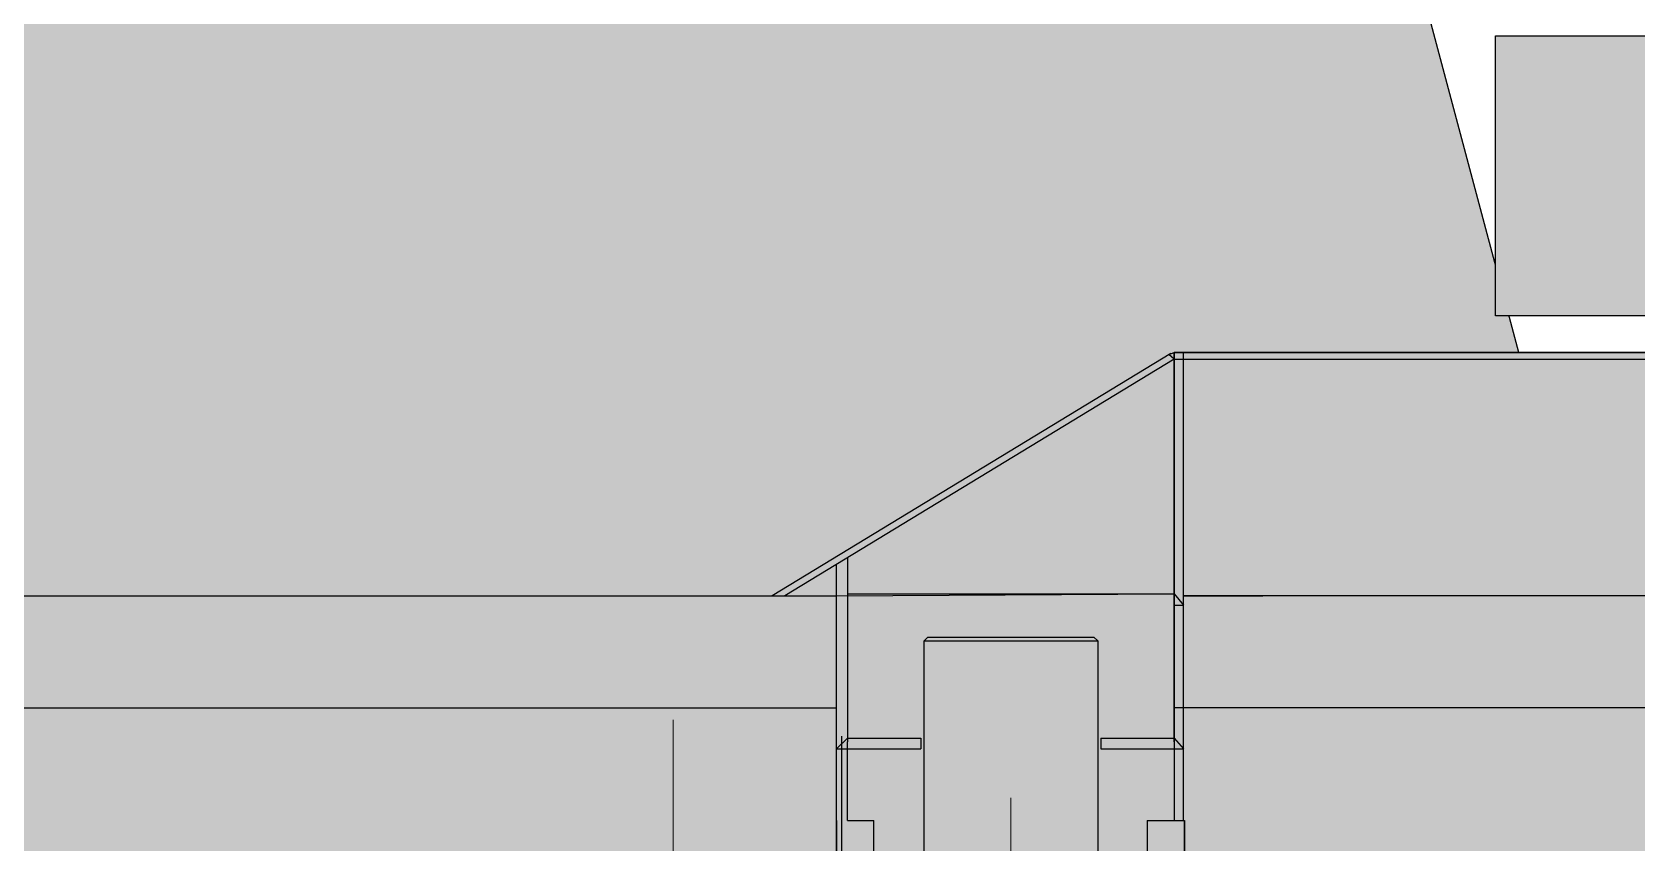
# Model space of a CAD drawing. Header units: millimetres. Extents: x 23077 to 36984, y -3880 to 22709.
# Drawn here: x 25991 to 27710, y 8076 to 8945 of the extents above; entities that cross this region are included whole.
import ezdxf

# ---------------------------------------------------------------- set-up
doc = ezdxf.new("R2010")
doc.units = ezdxf.units.MM
doc.set_wipeout_variables(frame=1)
doc.linetypes.add('ACAD_ISO04W100', pattern=[30, 24, -3, 0, -3])
doc.layers.add('LTM-1160-2', color=251, linetype='Continuous')
doc.layers.add('LTM-1160-2 Оси', color=254, linetype='ACAD_ISO04W100', lineweight=15)
doc.layers.add('LTM-1160-2 Штрих', color=41, linetype='Continuous', lineweight=15)

# ---------------------------------------------------------------- blocks, each defined once
blk = doc.blocks.new('BLOCK-20160220.15365116')
at = {"color": 0, "linetype": 'ByBlock', "lineweight": -2, "transparency": 16777216}
blk.add_wipeout([(8535.08213897828, 2429.1399577559205), (8535.08213897828, 2429.1399577559205), (8527.853885570054, 2433.293076293672), (8520.089185692588, 2436.327129149996), (8511.960110742697, 2438.1748795068243), (8503.64680693383, 2438.7953798723174), (7678.887972058873, 2438.795379871837), (7678.887972058873, 2438.795379871837), (7658.494445080084, 2434.9499967007014), (7640.901665434089, 2423.9419533371), (7628.525739499228, 2407.283040658828), (7623.066316460608, 2387.261112318811), (7623.0663164606085, 2387.261112318811), (7586.426375965435, 1929.2618561033012), (7586.426375965435, 1929.2618561033012), (7588.705111437169, 1908.390158080649), (7598.510253860612, 1889.8246094554409), (7614.46351658394, 1876.1749273280295), (7634.322385616542, 1869.35981658462), (4949.048737613339, 1872.295379871502), (4949.048737613339, 2130.795379871415), (4579.999999998108, 2130.795379871415), (4709.285485347209, 2615.7953798719973), (4715.04873761296, 2615.7953798719973), (4715.04873761296, 2805.7953798706867), (4845.048737613979, 2805.7953798706867), (4845.048737613979, 2865.7953798719964), (4985.048737613397, 2865.7953798719964), (4985.048737613397, 2805.7953798706867), (5115.048737610777, 2805.7953798706867), (5115.048737610777, 2615.7953798719973), (6380.0487376138335, 2615.7953798719973), (6380.0487376138335, 2791.4236331926077), (6490.048737610778, 2791.4236331926077), (6490.048737610778, 2615.7953798719973), (8609.398846489654, 2615.7953798719973), (8619.564158969297, 2615.7953798719973), (8634.564158968715, 2615.7953798719973), (8634.564158968715, 2545.7953798722883), (8638.311528829945, 2564.095280780748), (8668.623361543723, 2451.3641973207996), (8555.083964138883, 2404.9218045190337)], dxfattribs=at)
for points in [[(8555.083964138885, 2404.921804519033), (8668.623361543723, 2451.3641973207987), (8733.32812282024, 2451.3641973207987), (8918.901378157898, 1758.7953798720255), (8854.09098694251, 1758.7953798720255), (8855.53636284385, 1753.7953798710068), (8920.241124120366, 1753.7953798710068), (8920.154367551731, 1308.7953798712979), (8867.048737611185, 1308.7953798712979), (8867.048737611185, 1095.7953798715598), (8868.108192200454, 1095.7953798715598), (8868.108192200454, 1094.2953798730732), (8832.339414832866, 1040.7953798712692), (7716.020914827307, 1040.7953798712692), (7419.39171634039, 1500.092203335952), (5311.04873761069, 1500.092203335952), (5311.04873761069, 1706.201740209507), (5311.04873761069, 1870.0922033385714), (7634.322385616543, 1869.3598165846188), (8552.678309777637, 1738.063842956929), (8552.678309777637, 1738.063842956929), (8569.830610581848, 1736.7973708687095), (8586.995588806818, 1737.8785262528882), (8603.85342253198, 1741.2871647674892), (8620.090012625493, 1746.9597758561931), (8596.63611783617, 1775.6854145700336), (8596.63611783617, 1775.6854145700336), (8591.965002308638, 1782.3825445233351), (8588.357046762074, 1789.7074012903295), (8585.89474280638, 1797.492510738034), (8584.634388091219, 1805.559875603648), (8565.040656932979, 2052.8466705763994), (8535.491510458087, 1995.4022015372166), (8517.785727584851, 1990.98572638104), (8517.785727584851, 1990.98572638104), (8501.605728999924, 2099.9327965452067), (8490.389451053568, 2209.5021880767536), (8484.16003202517, 2319.467868132544), (8482.930322705215, 2429.602986358075), (8482.930322705215, 2429.602986358076), (8500.907516539883, 2428.022114621853), (8500.907516539883, 2428.022114621853), (8510.98177349996, 2415.327171537412), (8520.754074323635, 2402.3983521858036), (8530.218991528365, 2389.2428371627266), (8539.371268350806, 2375.8679329694123), (8535.08213897828, 2429.1399577559196), (8555.061779476833, 2404.94866564499), (8557.221071249498, 2377.979265698741), (8560.623422239587, 2335.484144950896), (8560.623422239587, 2335.484144950896), (8565.512565691222, 2321.4026925609214), (8569.528979466679, 2307.0479217342545), (8572.657545187312, 2292.473865962663), (8574.886486466574, 2277.735384159051), (8579.503826501099, 2222.6566688913), (8584.121166535624, 2167.5779536235495), (8584.121166535624, 2167.5779536235495), (8584.695448892428, 2149.667135376714), (8584.138462733648, 2131.7557709140237), (8582.45242778237, 2113.915241307547), (8579.644063291198, 2096.2166453355158), (8591.103325099539, 1951.6105413458718), (8602.56258690788, 1807.004437356226), (8602.56258690788, 1807.004437356226), (8603.402823383183, 1801.6261941123703), (8605.044359352782, 1796.4361211470814), (8607.449663050196, 1791.5528833024027), (8610.563740068757, 1787.088130000483), (8636.426410980523, 1755.412293324086), (8636.426410980523, 1755.412293324086), (8666.901361463364, 1781.6481324155438), (8687.558522322253, 1816.1491985587027), (8696.293869006504, 1855.4014033129642), (8692.217667248771, 1895.4067334452693), (8648.795231572243, 2057.4614695758883), (8584.908008798306, 2295.891830918923), (8557.738653205888, 2397.289246397121), (8555.168027195854, 2404.873972902921)], [(1629.5311524008866, 1500.0922033359539), (1454.999999998108, 1197.795379870514), (904.9999999988355, 1197.795379870514), (730.4688475960571, 1500.0922033359539), (-2315.1716772737345, 1500.0922033359539), (-3173.000000002503, 1500.0922033359539), (-3173.000000002503, 1281.880696915323), (-3165.9289321905817, 1274.8096291034017), (-3153.000000002066, 1274.8096291034017), (-3153.000000002066, 1194.8096291052943), (-3165.9289321905817, 1194.8096291052943), (-3173.000000002503, 1187.7385612933722), (-3173.000000002503, 698.7774685912891), (-3183.000000000902, 698.7774685912891), (-3196.9175359263327, 700.7953798711242), (-3220.005970593775, 700.7931056723464), (-3231.9175359261862, 703.7774685923077), (-3488.082464074978, 703.7774685923077), (-3500, 700.7953798711242), (-3523.0824640748333, 700.7953798711242), (-3535.0000000034925, 698.7774685912891), (-3541.000000002896, 698.7774685912891), (-3541.000000001077, 2005.8096291031688), (-3154.836297271686, 2005.8096291031688), (-2435.0333946968026, 2130.3180005306785), (-2429.109022988996, 2130.7953798711524), (-1029.534028741182, 2130.795379871415), (-1020.0000000004366, 2133.3500151740736), (-1020.0000000004366, 2140.7953798734534), (1019.9999999967984, 2140.7953798734534), (1019.9999999967984, 2133.9886739988287), (1028.3422751454052, 2130.795379871415), (4949.048737613338, 2130.795379871415), (4949.048737613338, 1629.4713075185427), (4938.048737611098, 1629.4713075185427), (4938.048737611098, 1512.8071284496973), (4912.779226599981, 1500.0922033359539)]]:
    blk.add_wipeout(points, dxfattribs=at)
at = {"layer": 'LTM-1160-2 Штрих'}
h = blk.add_hatch(color=256, dxfattribs=at)
h.dxf.hatch_style = 1
h.paths.add_polyline_path([(4912.779226599981, 1500.092203335953), (1629.531152400887, 1500.092203335953), (1454.999999998108, 1197.795379870513), (904.9999999988358, 1197.795379870513), (730.4688475960575, 1500.092203335953), (-2315.171677273735, 1500.092203335953), (-3173.000000002503, 1500.092203335953), (-3173.000000002503, 1281.880696915323), (-3165.928932190582, 1274.809629103402), (-3153.000000002066, 1274.809629103402), (-3153.000000002066, 1194.809629105293), (-3165.928932190582, 1194.809629105293), (-3173.000000002503, 1187.738561293372), (-3173.000000002503, 698.7774685912882), (-3183.000000000902, 698.7774685912882), (-3196.917535926332, 700.7953798711242), (-3220.005970593775, 700.7931056723464), (-3231.917535926186, 703.7774685923068), (-3488.082464074978, 703.7774685923068), (-3500, 700.7953798711242), (-3523.082464074832, 700.7953798711242), (-3535.000000003492, 698.7774685912882), (-3541.000000002896, 698.7774685912882), (-3541.000000001077, 2005.809629103169), (-3154.836297271686, 2005.809629103169), (-2435.033394696802, 2130.318000530679), (-2429.109022988996, 2130.795379871153), (-1029.534028741182, 2130.795379871415), (-1020.000000000437, 2133.350015174074), (-1020.000000000437, 2140.795379873452), (1019.999999996799, 2140.795379873452), (1019.999999996799, 2133.988673998829), (1028.342275145405, 2130.795379871415), (4949.048737613339, 2130.795379871415), (4949.048737613339, 1629.471307518543), (4938.048737611098, 1629.471307518543), (4938.048737611098, 1512.807128449698)])
at = {"color": 0, "linetype": 'ByBlock', "lineweight": -2, "transparency": 16777216}
for p, q in [((4949.048737613339, 2123.795379873627), (1019.999999996799, 2123.795379873627)), ((4949.048737613339, 2130.795379871415), (1945.619877478748, 2130.795379871415)), ((4939.048737611301, 2123.795379873627), (4939.048737611301, 2130.795379871415)), ((4949.048737613339, 2123.795379873627), (4939.048737611301, 2123.795379873627)), ((4949.048737613339, 2130.795379871415), (4949.048737613339, 2123.795379873627)), ((4954.709708927112, 2128.545498813764), (4949.048737613339, 2130.795379871415)), ((4949.048737613339, 2123.795379873627), (4954.709708927112, 2128.545498813764))]:
    blk.add_line(p, q, dxfattribs=at)
at = {"layer": 'LTM-1160-2 Оси', "ltscale": 10, "transparency": 16777216}
blk.add_line((5486, 0), (5486, 1737.42661189317), dxfattribs=at)
at = {"color": 0, "linetype": 'ByBlock', "lineweight": -2, "transparency": 16777216}
blk.add_wipeout([(5671.048737611273, 1500.092203335953), (5311.048737610691, 1500.092203335953), (5311.048737610691, 1870.0922033385718), (4949.048737613339, 1872.295379871502), (4949.048737613339, 1629.4713075185427), (4938.048737611098, 1629.4713075185427), (4939.048737611302, 740.7953798719973), (4949.048737613339, 740.7953798719973), (4949.048737613339, 757.905755934189), (4958.9482325500285, 767.8052508708786), (4979.777992790333, 767.8052508708786), (4984.048737613194, 763.795379873045), (5264.048737612029, 763.795379873045), (5268.461961059074, 767.8052508708786), (5289.149242675194, 767.8052508708786), (5299.0487376118845, 757.905755934189), (5299.0487376118845, 740.7953798719973), (5311.048737610691, 740.7953798719973), (5311.048737610691, 757.905755934189), (5320.94823254738, 767.8052508708786), (5341.691501005699, 767.8052508708786), (5346.048737610545, 763.795379873045), (5626.048737613019, 763.795379873045), (5629.886580347375, 767.8052508708786), (5651.149242676183, 767.8052508708786), (5661.048737612873, 757.905755934189), (5661.048737612873, 740.7953798719973), (5671.048737611273, 740.7953798719973)], dxfattribs=at)
at = {"layer": 'LTM-1160-2 Штрих', "extrusion": (0, 0, -1)}
h = blk.add_hatch(color=256, dxfattribs=at)
h.dxf.hatch_style = 1
h.paths.add_polyline_path([(-4579.999999998108, 2130.795379871415), (-4709.285485347209, 2615.795379871997), (-4715.04873761296, 2615.795379871997), (-4715.04873761296, 2805.795379870688), (-4845.048737613979, 2805.795379870688), (-4845.048737613979, 2865.795379871997), (-4985.048737613397, 2865.795379871997), (-4985.048737613397, 2805.795379870688), (-5115.048737610778, 2805.795379870688), (-5115.048737610778, 2615.795379871997), (-6380.048737613834, 2615.795379871997), (-6380.048737613834, 2791.423633192608), (-6490.048737610778, 2791.423633192608), (-6490.048737610778, 2615.795379871997), (-8609.398846489654, 2615.795379871997), (-8619.564158969297, 2615.795379871997), (-8634.564158968715, 2615.795379871997), (-8634.564158968715, 2545.795379872288), (-8638.311528829945, 2564.095280780748), (-8668.623361543723, 2451.3641973208), (-8733.32812282024, 2451.3641973208), (-8918.901378157898, 1758.795379872026), (-8854.090986942509, 1758.795379872026), (-8855.53636284385, 1753.795379871008), (-8920.241124120366, 1753.795379871008), (-8920.154367551731, 1308.795379871299), (-8867.048737611185, 1308.795379871299), (-8867.048737611185, 1095.795379871561), (-8868.108192200452, 1095.795379871561), (-8868.108192200452, 1094.295379873074), (-8832.339414832866, 1040.79537987127), (-7716.020914827306, 1040.79537987127), (-7419.391716340389, 1500.092203335953), (-5311.04873761069, 1500.092203335953), (-5311.04873761069, 1706.201740209508), (-5311.04873761069, 1870.092203338572), (-4949.048737613339, 1872.295379871503), (-4949.048737613339, 2130.795379871415)])
edge = h.paths.add_edge_path(flags=16)
edge.add_arc((-8570.51101303548, 1862.79553380263), 126.0000000870039, 165.0000000295622, 238.4570160143202, ccw=False)
edge.add_line((-8692.21766724877, 1895.40673344527), (-8557.738653205888, 2397.289246397122))
edge.add_line((-8557.738653205888, 2397.289246397122), (-8555.057939304388, 2404.996629124435))
edge.add_line((-8555.057939304388, 2404.996629124435), (-8560.623422239587, 2335.484144950897))
edge.add_arc((-8333.659430062551, 2248.791736039333), 242.957254486931, 159.094869402094, 173.1580691992947)
edge.add_line((-8574.886486466574, 2277.735384159052), (-8584.121166535624, 2167.57795362355))
edge.add_arc((-8300.83080384219, 2149.530075634924), 283.8646781388452, 176.3547237189649, 190.8251712565061)
edge.add_line((-8579.644063291198, 2096.216645335517), (-8602.56258690788, 1807.004437356227))
edge.add_arc((-8638.449453630601, 1809.856243205664), 35.99999999690651, 320.76906704205277, 355.45644951807935, ccw=False)
edge.add_line((-8610.563740068756, 1787.088130000484), (-8636.426410980523, 1755.412293324091))
edge = h.paths.add_edge_path(flags=16)
edge.add_line((-8620.090012625493, 1746.959775856194), (-8596.63611783617, 1775.685414570034))
edge.add_ellipse((-8638.464688214139, 1809.837584398505), major_axis=(-54.00000003571687, 0), ratio=1, start_angle=140.7690670486615, end_angle=175.4564494994494)
edge.add_line((-8584.634388091217, 1805.559875603649), (-8565.040656932979, 2052.8466705764))
edge.add_line((-8565.040656932979, 2052.8466705764), (-8535.491510458087, 1995.402201537217))
edge.add_line((-8535.491510458087, 1995.402201537217), (-8517.785727584851, 1990.985726381041))
edge.add_ellipse((-10907.76866771201, 2401.602999040413), major_axis=(-2424.999999733011, 0), ratio=1, start_angle=170.2513251059512, end_angle=180.6615739170751)
edge.add_line((-8482.930322705215, 2429.602986358077), (-8500.907516539883, 2428.022114621854))
edge.add_ellipse((-7967.303156212758, 1994.227845444701), major_axis=(-687.6853069035722, 0), ratio=1, start_angle=320.8905749300574, end_angle=326.2918149646147)
edge.add_line((-8539.371268350806, 2375.867932969413), (-8535.08213897828, 2429.13995775592))
edge.add_ellipse((-8503.64680693303, 2382.795379872077), major_axis=(-56.00000000023869, 0), ratio=1, start_angle=270.0000000008189, end_angle=304.14887946934806, ccw=False)
edge.add_line((-8503.64680693383, 2438.795379872317), (-7678.887972058874, 2438.795379871837))
edge.add_ellipse((-7678.887972083561, 2382.795379844909), major_axis=(-56.00000002692832, 0), ratio=1, start_angle=184.573921284445, end_angle=269.9999999747414, ccw=False)
edge.add_line((-7623.066316460609, 2387.261112318811), (-7586.426375965435, 1929.261856103298))
edge.add_ellipse((-7642.248031555289, 1924.79612360445), major_axis=(-55.99999999592482, 0), ratio=1, start_angle=98.13635522723092, end_angle=184.573921312587, ccw=False)
edge.add_line((-7634.322385616542, 1869.35981658462), (-8552.678309777635, 1738.06384295693))
edge.add_ellipse((-8570.511013134826, 1862.795533761528), major_axis=(-126.0000000000011, 0), ratio=1, start_angle=66.82853382293092, end_angle=98.13635522434242, ccw=False)
h = blk.add_hatch(color=256, dxfattribs=at)
h.dxf.hatch_style = 1
h.paths.add_polyline_path([(-5671.048737611272, 740.7953798719973), (-5671.048737611272, 1500.092203335953), (-5311.04873761069, 1500.092203335953), (-5311.04873761069, 1870.092203338572), (-4949.048737613339, 1872.295379871503), (-4949.048737613339, 1629.471307518543), (-4938.048737611098, 1629.471307518543), (-4939.048737611301, 740.7953798719973), (-4949.048737613339, 740.7953798719973), (-4949.048737613339, 757.9057559341891), (-4958.948232550028, 767.8052508708788), (-4979.777992790332, 767.8052508708788), (-4984.048737613193, 763.795379873045), (-5264.048737612029, 763.795379873045), (-5268.461961059074, 767.8052508708788), (-5289.149242675194, 767.8052508708788), (-5299.048737611884, 757.9057559341891), (-5299.048737611884, 740.7953798719973), (-5311.04873761069, 740.7953798719973), (-5311.04873761069, 757.9057559341891), (-5320.94823254738, 767.8052508708788), (-5341.691501005698, 767.8052508708788), (-5346.048737610545, 763.795379873045), (-5626.048737613019, 763.795379873045), (-5629.886580347375, 767.8052508708788), (-5651.149242676183, 767.8052508708788), (-5661.048737612873, 757.9057559341891), (-5661.048737612873, 740.7953798719973)])
at = {"color": 0, "linetype": 'ByBlock', "lineweight": -2, "transparency": 16777216}
for p, q in [((4939.048737611301, 1713.795379873773), (4939.048737611301, 2123.795379873627)), ((4949.048737613339, 1713.795379873773), (4949.048737613339, 2123.795379873627)), ((4949.048737613339, 2123.795379873627), (5366.223475932202, 1870.092203338572)), ((4952.685967582511, 2129.776229154231), (5379.695266386989, 1870.092203338572)), ((5299.048737611884, 1910.944256276707), (5299.048737611884, 1713.795379873773)), ((5311.04873761069, 1713.795379873773), (5311.04873761069, 1903.646503466007)), ((-3186.500000003434, 1870.092203338572), (4939.048737611301, 1870.092203338572)), ((4939.048737611301, 1870.092203338572), (4854.21841968855, 1870.092203338572)), ((4949.048737613339, 1872.295379871503), (4939.048737611301, 1860.295379872696)), ((4949.048737613339, 1860.295379872696), (4939.048737611301, 1860.295379872696)), ((5299.048737611884, 1872.295379871503), (4949.048737613339, 1872.295379871503)), ((7462.048737612349, 1870.092203338572), (5311.04873761069, 1870.092203338572)), ((5031.048737611854, 1821.795379870309), (5035.048737612669, 1825.795379871124)), ((5213.048737612553, 1825.795379871124), (5035.048737612669, 1825.795379871124)), ((5213.048737612553, 1825.795379871124), (5217.048737613368, 1821.795379870309)), ((5217.048737613368, 1821.795379870309), (5031.048737611854, 1821.795379870309)), ((5031.048737611854, 1821.795379870309), (5031.048737611854, 1520.095379870327)), ((5217.048737613368, 1520.095379870327), (5217.048737613368, 1821.795379870309)), ((-3186.500000003434, 1750.092203335953), (4949.048737613339, 1750.092203335953)), ((7462.048737612349, 1750.092203335953), (5311.04873761069, 1750.092203335953)), ((5305.048737613106, 735.8979559139698), (5305.048737613106, 1719.916741469206)), ((4949.048737613339, 1717.741574488173), (4939.048737611301, 1706.201740209508)), ((4939.048737611301, 1629.471307518543), (4939.048737611301, 1713.795379873773)), ((5027.54873761296, 1706.201740209508), (4939.048737611301, 1706.201740209508)), ((5027.54873761296, 1717.741574488173), (4949.048737613339, 1717.741574488173)), ((4949.048737613339, 1713.795379873773), (4949.048737613339, 1629.471307518543)), ((5027.54873761296, 1717.741574488173), (5027.54873761296, 1706.201740209508)), ((5220.548737612262, 1717.741574488173), (5220.548737612262, 1706.201740209508)), ((5299.048737611884, 1717.741574488173), (5220.548737612262, 1717.741574488173)), ((5299.048737611884, 1706.201740209508), (5220.548737612262, 1706.201740209508)), ((5299.048737611884, 1717.741574488173), (5311.04873761069, 1706.201740209508)), ((5299.048737611884, 1629.471307518543), (5299.048737611884, 1713.795379873773)), ((5311.04873761069, 1706.201740209508), (5299.048737611884, 1706.201740209508)), ((5311.04873761069, 1629.471307518543), (5311.04873761069, 1713.795379873773)), ((4938.048737611098, 1064.990573191608), (4938.048737611098, 1629.471307518543)), ((4978.048737611971, 1629.471307518543), (4938.048737611098, 1629.471307518543)), ((4978.048737611971, 1629.471307518543), (4978.048737611971, 1447.347207529674)), ((5299.048737611884, 1629.471307518543), (5271.048737613455, 1629.471307518543)), ((5271.048737613455, 1447.347207529674), (5271.048737613455, 1629.471307518543)), ((5311.04873761069, 1629.471307518543), (5311.04873761069, 1441.347207528452))]:
    blk.add_line(p, q, dxfattribs=at)
for points in [[(4579.999999998108, 2130.795379871415), (4709.285485347209, 2615.795379871997), (4715.04873761296, 2615.795379871997), (4715.04873761296, 2805.795379870688), (4845.048737613979, 2805.795379870688), (4845.048737613979, 2865.795379871997), (4985.048737613397, 2865.795379871997), (4985.048737613397, 2805.795379870688), (5115.048737610778, 2805.795379870688), (5115.048737610778, 2615.795379871997), (6380.048737613834, 2615.795379871997)], [(7419.391716340389, 1500.092203335953), (5311.04873761069, 1500.092203335953), (5311.04873761069, 1706.201740209508), (5311.04873761069, 1870.092203338572), (4949.048737613339, 1872.295379871503), (4949.048737613339, 2130.795379871415), (4579.999999998108, 2130.795379871415)], [(1028.342275145405, 2130.795379871415), (4949.048737613339, 2130.795379871415), (4949.048737613339, 1629.471307518543), (4938.048737611098, 1629.471307518543), (4938.048737611098, 1512.807128449698), (4912.779226599981, 1500.092203335953)]]:
    blk.add_lwpolyline(points, dxfattribs=at)
at = {"color": 0, "linetype": 'ByBlock', "lineweight": -2, "transparency": 16777216, "extrusion": (0, 0, -1)}
blk.add_lwpolyline([(-5311.04873761069, 1500.092203335953), (-5311.04873761069, 1870.092203338572), (-4949.048737613339, 1872.295379871503), (-4949.048737613339, 1629.471307518543), (-4938.048737611098, 1629.471307518543), (-4939.048737611301, 740.7953798719973)], dxfattribs=at)
at = {"layer": 'LTM-1160-2 Оси', "ltscale": 10, "transparency": 16777216}
blk.add_line((5124, 1653.829550166847), (5124, 0), dxfattribs=at)
blk = doc.blocks.new('BLOCK-20160220.18530547')
at = {"color": 0, "linetype": 'ByBlock', "lineweight": -2}
blk.add_wipeout([(1005.960305234111, 150.0000000014552), (1005.960305234111, -150.0000000014552), (-1005.960305234112, -150.0000000014552), (-1005.960305234112, 150.0000000014552)], dxfattribs=at)
at = {"layer": 'LTM-1160-2 Штрих', "extrusion": (0, 0, -1)}
h = blk.add_hatch(color=256, dxfattribs=at)
h.dxf.hatch_style = 1
h.set_gradient(color1=(132, 132, 132), color2=(214, 214, 214), rotation=180, tint=1)
h.paths.add_polyline_path([(1005.960305234112, 150.0000000014552), (750.8196359940484, 150.0000000014552), (750.8196359940484, -150.0000000014552), (1005.960305234112, -150.0000000014552)])
at = {"color": 0, "linetype": 'ByBlock', "lineweight": -2, "transparency": 16777216}
for p, q in [((-1005.960305234112, 150.0000000014552), (1005.960305234112, 150.0000000014552)), ((-1005.960305234112, -150.0000000014552), (-1005.960305234112, 150.0000000014552)), ((1005.960305234112, -150.0000000014552), (-1005.960305234112, -150.0000000014552))]:
    blk.add_line(p, q, dxfattribs=at)
blk = doc.blocks.new('*U40')
at = {"color": 0, "linetype": 'ByBlock', "lineweight": -2, "transparency": 16777216, "xscale": -1}
blk.add_blockref('BLOCK-20160220.15365116', (0, 0), dxfattribs=at)
at = {"color": 0, "linetype": 'ByBlock', "lineweight": -2, "transparency": 16777216}
blk.add_blockref('BLOCK-20160220.18530547', (-3599.039694765888, 2320.000000001455), dxfattribs=at)

msp = doc.modelspace()

# ---------------------------------------------------------------- block references
at = {"layer": 'LTM-1160-2'}
msp.add_blockref('*U40', (32163.46423110274, 6470.673396712955), dxfattribs=at)

doc.saveas('drawing.dxf')
